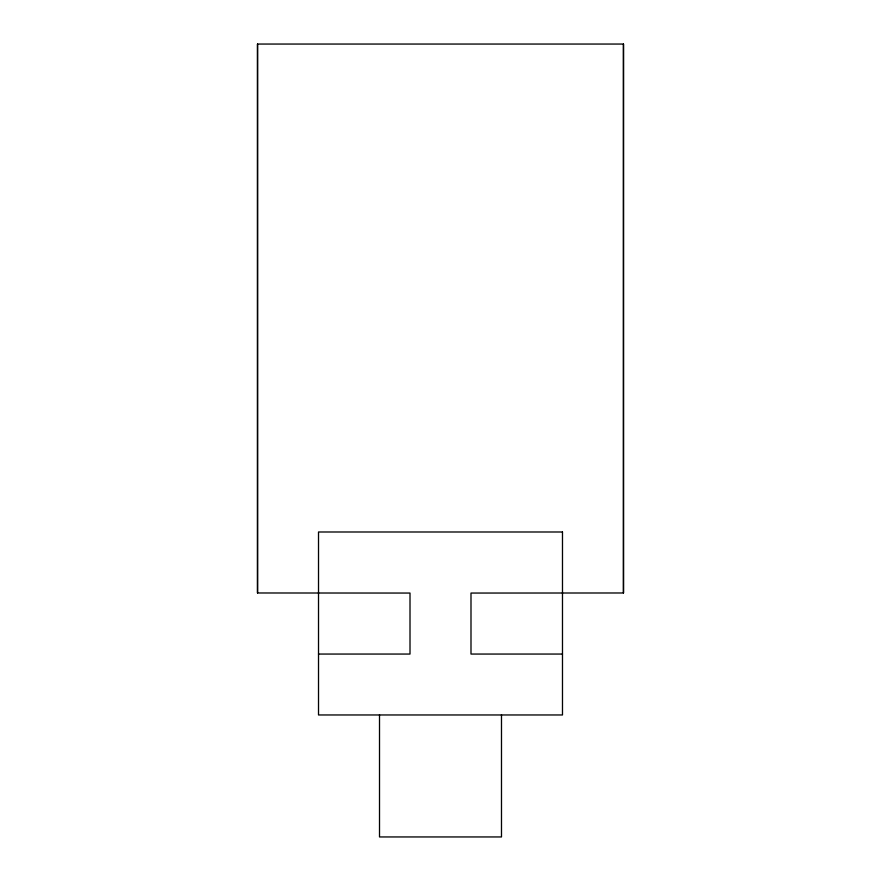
<?xml version="1.0" encoding="UTF-8"?>
<svg xmlns="http://www.w3.org/2000/svg" width="881" height="881" viewBox="0 0 881 881"><rect width="100%" height="100%" fill="white"/><g stroke="black" fill="none" stroke-linecap="round" stroke-linejoin="round"><path stroke-width="1.32" d="M318.515 654.054L410.006 654.054L410.006 593.056L257.527 592.979L257.527 44.05L623.473 44.05L623.473 592.979L470.994 593.056L470.994 654.054L562.485 654.054M623.473 592.979L623.473 44.05M501.487 714.81L501.487 836.95L379.513 836.95L379.513 714.81M257.527 44.05L257.527 592.979M562.485 531.992L318.515 531.992L318.515 714.965L562.485 714.965L562.485 531.992"/></g></svg>
